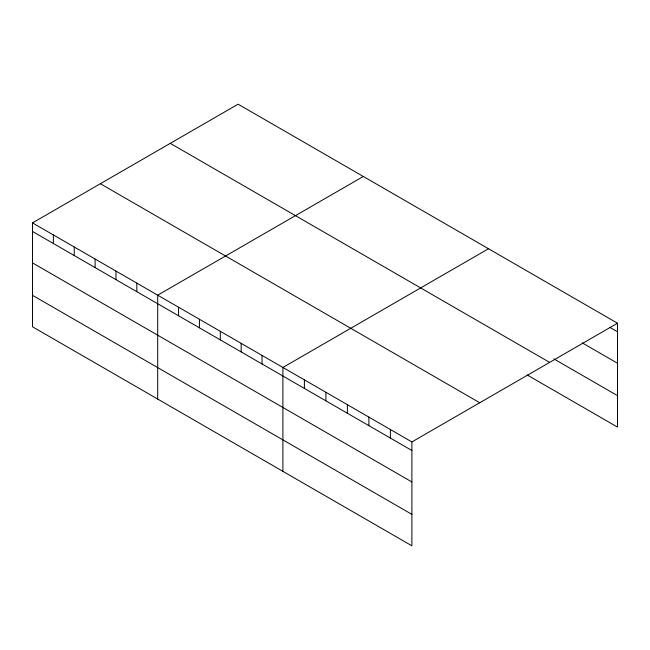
<?xml version="1.0" encoding="UTF-8"?>
<svg xmlns="http://www.w3.org/2000/svg" width="650" height="650" viewBox="0 0 650 650"><rect width="100%" height="100%" fill="white"/><g stroke="black" fill="none" stroke-linecap="round" stroke-linejoin="round"><path stroke-width="0.97" d="M32.5 222.893L411.889 441.927L411.889 545.813L32.5 326.779L32.5 222.893L238.111 104.187L617.5 323.221L617.5 427.107L527.207 374.977M363.309 176.467L157.698 295.173L157.698 399.059M488.507 248.747L282.896 367.461L282.896 471.339M411.889 441.927L617.5 323.221M609.757 327.316L617.5 331.784M582.246 342.883L617.5 363.244M553.865 358.914L617.5 395.647M170.259 143.357L549.648 362.399M100.352 183.722L479.741 402.756M32.5 231.449L411.889 450.491M32.5 262.909L411.889 481.951M32.5 295.319L411.889 514.361M390.39 429.52L390.39 438.076M368.891 417.105L368.891 425.669M347.392 404.698L347.392 413.254M325.894 392.283L325.894 400.839M304.395 379.868L304.395 388.432M262.031 355.412L262.031 363.967M241.166 343.363L241.166 351.926M220.301 331.313L220.301 339.877M199.428 319.272L199.428 327.827M178.563 307.223L178.563 315.786M136.833 283.124L136.833 291.688M115.968 271.082L115.968 279.638M95.103 259.033L95.103 267.597M74.23 246.984L74.23 255.547M53.365 234.943L53.365 243.498"/></g></svg>
